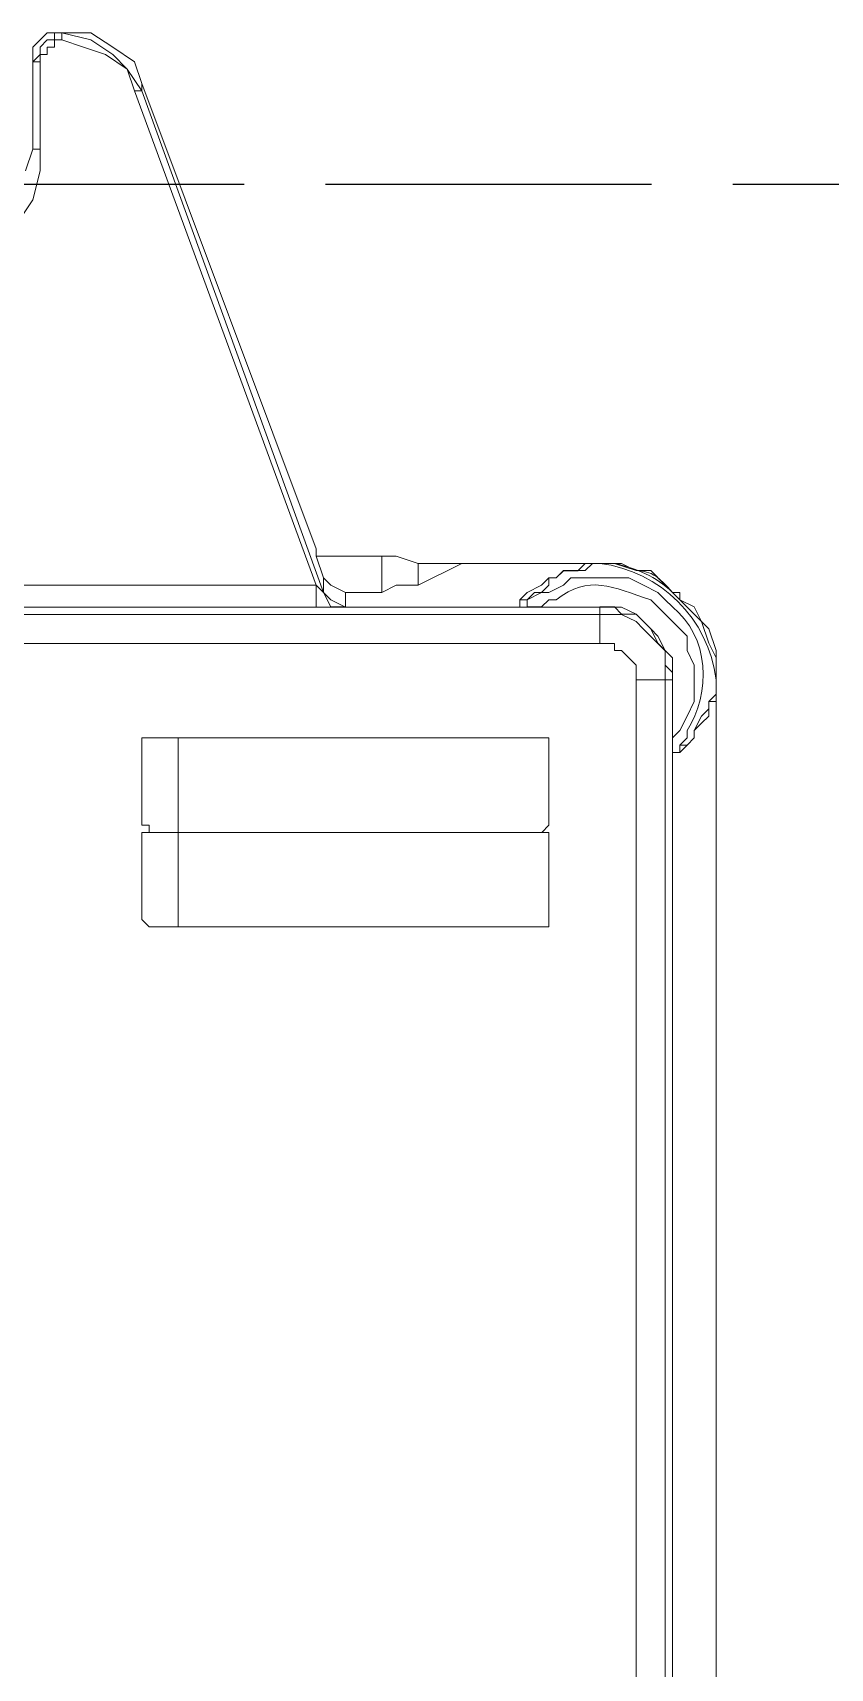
# Model space of a CAD drawing. Header units: millimetres. Extents: x 3165 to 8716, y -1118 to 2802.
# Drawn here: x 3915.6 to 3945, y 1659.3 to 1719.5 of the extents above; entities that cross this region are included whole.
import ezdxf

# ---------------------------------------------------------------- set-up
doc = ezdxf.new("R2010")
doc.units = ezdxf.units.MM
doc.linetypes.add('ACAD_ISO02W100', pattern=[15, 12, -3])
doc.layers.add('PDF_Geometry', color=7, linetype='Continuous', true_color=0x1f1916)
doc.layers.add('TERRA', color=3, linetype='ACAD_ISO02W100')

msp = doc.modelspace()

# ---------------------------------------------------------------- linework, layer by layer
at = {"layer": 'PDF_Geometry', "color": 0, "lineweight": 15}
for points in [[(3916.704, 1719.496), (3916.436, 1719.496), (3916.436, 1719.228), (3916.169, 1719.228), (3915.901, 1718.961), (3915.901, 1718.693), (3915.633, 1718.425), (3915.901, 1718.425), (3915.901, 1718.693), (3916.169, 1718.693), (3916.169, 1718.961), (3916.436, 1718.961), (3916.436, 1719.228), (3916.704, 1719.228)], [(3916.704, 1719.496), (3917.775, 1719.228), (3918.579, 1718.693), (3919.114, 1718.158), (3919.649, 1717.354), (3919.114, 1718.158), (3918.579, 1718.693), (3917.775, 1719.228)], [(3916.704, 1719.495), (3917.775, 1719.495), (3918.579, 1718.96), (3919.382, 1718.424), (3919.649, 1717.621), (3919.382, 1718.424), (3918.579, 1718.96), (3917.775, 1719.495)], [(3916.704, 1719.495), (3917.775, 1719.495), (3918.579, 1718.96), (3919.382, 1718.424), (3919.649, 1717.621), (3919.382, 1718.424), (3918.579, 1718.96), (3917.775, 1719.495)], [(3916.704, 1719.228), (3917.507, 1718.961), (3918.31, 1718.693), (3919.114, 1718.158), (3919.382, 1717.354), (3919.114, 1718.158), (3918.31, 1718.693), (3917.507, 1718.961)], [(3916.704, 1719.228), (3917.507, 1718.961), (3918.31, 1718.693), (3919.114, 1718.158), (3919.382, 1717.354), (3919.114, 1718.158), (3918.31, 1718.693), (3917.507, 1718.961)], [(3926.074, 1700.218), (3926.074, 1700.487)], [(3926.341, 1698.878), (3926.074, 1699.146)], [(3926.341, 1698.878), (3926.074, 1699.146)], [(3927.144, 1698.878), (3926.609, 1699.146), (3926.341, 1699.413), (3926.609, 1699.146)], [(3940.799, 1695.667), (3940.799, 1696.471), (3940.53, 1697.006), (3940.262, 1697.809), (3939.995, 1698.345), (3939.459, 1698.612), (3939.459, 1698.88), (3939.192, 1698.88), (3939.459, 1698.88), (3939.459, 1698.612), (3939.995, 1698.345), (3940.262, 1697.809), (3940.53, 1697.006), (3940.799, 1696.471)], [(3939.459, 1692.988), (3939.727, 1693.256), (3939.995, 1693.523), (3939.995, 1693.791), (3940.262, 1694.06), (3940.53, 1694.327), (3940.53, 1694.863), (3940.799, 1694.863), (3940.799, 1695.13), (3940.799, 1695.666), (3940.799, 1695.13), (3940.53, 1694.863), (3940.53, 1694.595), (3940.262, 1694.327), (3939.995, 1693.791), (3939.995, 1693.523), (3939.727, 1693.256), (3939.459, 1693.256)]]:
    msp.add_lwpolyline(points, close=True, dxfattribs=at)
for points in [[(3915.633, 1718.425), (3915.633, 1718.961), (3915.901, 1719.228), (3916.169, 1719.496), (3916.704, 1719.496)], [(3919.649, 1717.354), (3919.114, 1718.158), (3918.579, 1718.693), (3917.775, 1719.228), (3916.704, 1719.496)], [(3919.649, 1717.354), (3919.114, 1718.158), (3918.579, 1718.693), (3917.775, 1719.228), (3916.704, 1719.496)], [(3919.649, 1717.354), (3919.114, 1718.158), (3918.579, 1718.693), (3917.775, 1719.228), (3916.704, 1719.496)], [(3919.649, 1717.354), (3919.114, 1718.158), (3918.579, 1718.693), (3917.775, 1719.228), (3916.704, 1719.496)], [(3919.649, 1717.354), (3919.114, 1718.158), (3918.579, 1718.693), (3917.775, 1719.228), (3916.704, 1719.496)], [(3919.649, 1717.354), (3919.114, 1718.158), (3918.579, 1718.693), (3917.775, 1719.228), (3916.704, 1719.496)], [(3919.649, 1717.354), (3919.114, 1718.158), (3918.579, 1718.693), (3917.775, 1719.228), (3916.704, 1719.496)], [(3919.649, 1717.354), (3919.114, 1718.158), (3918.579, 1718.693), (3917.775, 1719.228), (3916.704, 1719.496)], [(3919.649, 1717.354), (3919.114, 1718.158), (3918.579, 1718.693), (3917.775, 1719.228), (3916.704, 1719.496)], [(3919.649, 1717.354), (3919.114, 1718.158), (3918.579, 1718.693), (3917.775, 1719.228), (3916.704, 1719.496)], [(3919.649, 1717.354), (3919.114, 1718.158), (3918.579, 1718.693), (3917.775, 1719.228), (3916.704, 1719.496)], [(3919.649, 1717.354), (3919.114, 1718.158), (3918.579, 1718.693), (3917.775, 1719.228), (3916.704, 1719.496)], [(3919.649, 1717.354), (3919.114, 1718.158), (3918.579, 1718.693), (3917.775, 1719.228), (3916.704, 1719.496)], [(3919.649, 1717.354), (3919.114, 1718.158), (3918.579, 1718.693), (3917.775, 1719.228), (3916.704, 1719.496)], [(3919.649, 1717.354), (3919.114, 1718.158), (3918.579, 1718.693), (3917.775, 1719.228), (3916.704, 1719.496)], [(3919.649, 1717.354), (3919.114, 1718.158), (3918.579, 1718.693), (3917.775, 1719.228), (3916.704, 1719.496)], [(3919.649, 1717.354), (3919.114, 1718.158), (3918.579, 1718.693), (3917.775, 1719.228), (3916.704, 1719.496)], [(3919.649, 1717.354), (3919.114, 1718.158), (3918.579, 1718.693), (3917.775, 1719.228), (3916.704, 1719.496)], [(3919.649, 1717.354), (3919.114, 1718.158), (3918.579, 1718.693), (3917.775, 1719.228), (3916.704, 1719.496)], [(3919.649, 1717.621), (3919.382, 1718.424), (3918.579, 1718.96), (3917.775, 1719.495), (3916.704, 1719.495)], [(3919.649, 1717.621), (3919.382, 1718.424), (3918.579, 1718.96), (3917.775, 1719.495), (3916.704, 1719.495)], [(3919.649, 1717.621), (3919.382, 1718.424), (3918.579, 1718.96), (3917.775, 1719.495), (3916.704, 1719.495)], [(3919.649, 1717.621), (3919.382, 1718.424), (3918.579, 1718.96), (3917.775, 1719.495), (3916.704, 1719.495)], [(3919.649, 1717.621), (3919.382, 1718.424), (3918.579, 1718.96), (3917.775, 1719.495), (3916.704, 1719.495)], [(3919.649, 1717.621), (3919.382, 1718.424), (3918.579, 1718.96), (3917.775, 1719.495), (3916.704, 1719.495)], [(3919.649, 1717.621), (3919.382, 1718.424), (3918.579, 1718.96), (3917.775, 1719.495), (3916.704, 1719.495)], [(3919.649, 1717.621), (3919.382, 1718.424), (3918.579, 1718.96), (3917.775, 1719.495), (3916.704, 1719.495)], [(3919.649, 1717.621), (3919.382, 1718.424), (3918.579, 1718.96), (3917.775, 1719.495), (3916.704, 1719.495)], [(3919.649, 1717.621), (3919.382, 1718.424), (3918.579, 1718.96), (3917.775, 1719.495), (3916.704, 1719.495)], [(3919.649, 1717.621), (3919.382, 1718.424), (3918.579, 1718.96), (3917.775, 1719.495), (3916.704, 1719.495)], [(3919.649, 1717.621), (3919.382, 1718.424), (3918.579, 1718.96), (3917.775, 1719.495), (3916.704, 1719.495)], [(3919.649, 1717.621), (3919.382, 1718.424), (3918.579, 1718.96), (3917.775, 1719.495), (3916.704, 1719.495)], [(3919.649, 1717.621), (3919.382, 1718.424), (3918.579, 1718.96), (3917.775, 1719.495), (3916.704, 1719.495)], [(3919.649, 1717.621), (3919.382, 1718.424), (3918.579, 1718.96), (3917.775, 1719.495), (3916.704, 1719.495)], [(3919.649, 1717.621), (3919.382, 1718.424), (3918.579, 1718.96), (3917.775, 1719.495), (3916.704, 1719.495)], [(3919.649, 1717.621), (3919.382, 1718.424), (3918.579, 1718.96), (3917.775, 1719.495), (3916.704, 1719.495)], [(3919.382, 1717.354), (3919.114, 1718.158), (3918.31, 1718.693), (3917.507, 1718.961), (3916.704, 1719.228)], [(3919.382, 1717.354), (3919.114, 1718.158), (3918.31, 1718.693), (3917.507, 1718.961), (3916.704, 1719.228)], [(3919.382, 1717.354), (3919.114, 1718.158), (3918.31, 1718.693), (3917.507, 1718.961), (3916.704, 1719.228)], [(3919.382, 1717.354), (3919.114, 1718.158), (3918.31, 1718.693), (3917.507, 1718.961), (3916.704, 1719.228)], [(3919.382, 1717.354), (3919.114, 1718.158), (3918.31, 1718.693), (3917.507, 1718.961), (3916.704, 1719.228)], [(3919.382, 1717.354), (3919.114, 1718.158), (3918.31, 1718.693), (3917.507, 1718.961), (3916.704, 1719.228)], [(3919.382, 1717.354), (3919.114, 1718.158), (3918.31, 1718.693), (3917.507, 1718.961), (3916.704, 1719.228)], [(3919.382, 1717.354), (3919.114, 1718.158), (3918.31, 1718.693), (3917.507, 1718.961), (3916.704, 1719.228)], [(3919.382, 1717.354), (3919.114, 1718.158), (3918.31, 1718.693), (3917.507, 1718.961), (3916.704, 1719.228)], [(3919.382, 1717.354), (3919.114, 1718.158), (3918.31, 1718.693), (3917.507, 1718.961), (3916.704, 1719.228)], [(3919.382, 1717.354), (3919.114, 1718.158), (3918.31, 1718.693), (3917.507, 1718.961), (3916.704, 1719.228)], [(3919.382, 1717.354), (3919.114, 1718.158), (3918.31, 1718.693), (3917.507, 1718.961), (3916.704, 1719.228)], [(3919.382, 1717.354), (3919.114, 1718.158), (3918.31, 1718.693), (3917.507, 1718.961), (3916.704, 1719.228)], [(3919.382, 1717.354), (3919.114, 1718.158), (3918.31, 1718.693), (3917.507, 1718.961), (3916.704, 1719.228)], [(3919.382, 1717.354), (3919.114, 1718.158), (3918.31, 1718.693), (3917.507, 1718.961), (3916.704, 1719.228)], [(3919.382, 1717.354), (3919.114, 1718.158), (3918.31, 1718.693), (3917.507, 1718.961), (3916.704, 1719.228)], [(3919.382, 1717.354), (3919.114, 1718.158), (3918.31, 1718.693), (3917.507, 1718.961), (3916.704, 1719.228)], [(3915.901, 1718.425), (3915.901, 1715.212), (3915.633, 1715.212), (3915.633, 1718.425)], [(3915.633, 1715.211), (3915.633, 1718.424)], [(3926.341, 1698.88), (3926.341, 1699.148), (3926.341, 1699.415), (3926.074, 1700.218), (3926.074, 1700.487), (3919.649, 1717.622)], [(3919.649, 1717.621), (3919.649, 1717.352)], [(3919.382, 1717.354), (3919.649, 1717.354)], [(3926.074, 1699.148), (3919.382, 1717.354)], [(3919.649, 1717.354), (3926.341, 1698.88), (3926.609, 1698.345), (3927.144, 1698.345)], [(3910.815, 1710.659), (3911.885, 1710.659), (3912.688, 1710.927), (3913.759, 1711.462), (3914.563, 1711.998), (3915.098, 1712.533), (3915.633, 1713.336), (3915.901, 1714.408), (3915.901, 1715.211)], [(3915.366, 1714.409), (3915.633, 1715.212)], [(3926.074, 1700.487), (3926.074, 1700.218)], [(3926.074, 1700.487), (3926.074, 1700.218)], [(3926.074, 1700.487), (3926.074, 1700.218)], [(3926.074, 1700.487), (3926.074, 1700.218)], [(3926.074, 1700.487), (3926.074, 1700.218)], [(3926.074, 1700.487), (3926.074, 1700.218)], [(3926.074, 1700.487), (3926.074, 1700.218)], [(3926.074, 1700.487), (3926.074, 1700.218)], [(3926.074, 1700.487), (3926.074, 1700.218)], [(3926.074, 1700.487), (3926.074, 1700.218)], [(3926.074, 1700.487), (3926.074, 1700.218)], [(3926.074, 1700.487), (3926.074, 1700.218)], [(3926.074, 1700.487), (3926.074, 1700.218)], [(3926.074, 1700.487), (3926.074, 1700.218)], [(3926.074, 1700.487), (3926.074, 1700.218)], [(3926.074, 1700.487), (3926.074, 1700.218)], [(3926.074, 1700.487), (3926.074, 1700.218)], [(3926.074, 1700.487), (3926.074, 1700.218)], [(3926.074, 1700.216), (3928.484, 1700.216)], [(3928.484, 1698.878), (3928.484, 1700.216), (3929.019, 1700.216), (3929.822, 1699.949), (3929.019, 1700.216), (3928.484, 1700.216), (3929.019, 1700.216), (3929.822, 1699.949), (3929.019, 1700.216), (3928.484, 1700.216), (3929.019, 1700.216), (3929.822, 1699.949), (3929.019, 1700.216), (3928.484, 1700.216), (3929.019, 1700.216), (3929.822, 1699.949), (3929.019, 1700.216), (3928.484, 1700.216), (3929.019, 1700.216), (3929.822, 1699.949), (3929.019, 1700.216), (3928.484, 1700.216), (3929.019, 1700.216), (3929.822, 1699.949), (3929.019, 1700.216), (3928.484, 1700.216), (3929.019, 1700.216), (3929.822, 1699.949), (3929.019, 1700.216), (3928.484, 1700.216), (3929.019, 1700.216), (3929.822, 1699.949), (3929.019, 1700.216), (3928.484, 1700.216), (3929.019, 1700.216), (3929.822, 1699.949), (3929.019, 1700.216), (3928.484, 1700.216), (3929.019, 1700.216), (3929.822, 1699.949), (3929.019, 1700.216), (3928.484, 1700.216), (3929.019, 1700.216), (3929.822, 1699.949)], [(3935.979, 1699.949), (3931.428, 1699.949), (3929.822, 1699.146), (3929.822, 1699.949), (3932.767, 1699.949), (3936.515, 1699.949), (3935.979, 1699.949), (3935.711, 1699.681), (3935.176, 1699.681), (3934.908, 1699.413), (3934.641, 1699.413), (3934.373, 1699.146), (3933.838, 1698.878), (3933.57, 1698.609), (3933.838, 1698.609)], [(3931.428, 1699.949), (3931.695, 1699.949), (3932.767, 1699.949)], [(3931.695, 1699.95), (3935.979, 1699.95), (3936.515, 1699.95), (3936.248, 1699.95), (3935.979, 1699.682), (3935.176, 1699.682), (3934.908, 1699.414), (3934.641, 1699.414), (3934.641, 1699.147), (3934.373, 1698.879), (3934.105, 1698.879), (3933.838, 1698.611)], [(3937.051, 1699.952), (3936.515, 1699.952), (3937.318, 1699.952)], [(3936.515, 1699.95), (3937.051, 1699.95), (3937.853, 1699.682), (3938.389, 1699.682), (3938.924, 1699.147), (3939.459, 1698.611), (3939.995, 1698.076), (3940.53, 1697.541), (3940.799, 1696.737), (3940.799, 1695.666), (3940.799, 1695.13), (3940.799, 1657.914)], [(3903.586, 1698.342), (3903.586, 1699.146), (3926.074, 1699.146), (3926.074, 1698.342)], [(3926.074, 1699.146), (3926.341, 1698.878)], [(3926.074, 1699.146), (3926.341, 1698.878)], [(3926.074, 1699.146), (3926.341, 1698.878)], [(3926.074, 1699.146), (3926.341, 1698.878)], [(3926.074, 1699.146), (3926.341, 1698.878)], [(3926.074, 1699.146), (3926.341, 1698.878)], [(3926.074, 1699.146), (3926.341, 1698.878)], [(3926.074, 1699.146), (3926.341, 1698.878)], [(3926.074, 1699.146), (3926.341, 1698.878)], [(3926.074, 1699.146), (3926.341, 1698.878)], [(3926.074, 1699.146), (3926.341, 1698.878)], [(3926.074, 1699.146), (3926.341, 1698.878)], [(3926.074, 1699.146), (3926.341, 1698.878)], [(3926.074, 1699.146), (3926.341, 1698.878)], [(3926.074, 1699.146), (3926.341, 1698.878)], [(3926.074, 1699.146), (3926.341, 1698.878)], [(3926.074, 1699.146), (3926.341, 1698.878), (3926.609, 1698.342), (3927.144, 1698.342)], [(3926.341, 1699.146), (3926.341, 1699.413), (3926.341, 1699.146), (3926.341, 1699.413), (3926.341, 1699.146), (3926.341, 1699.413), (3926.341, 1699.146), (3926.341, 1699.413), (3926.341, 1699.146), (3926.341, 1699.413), (3926.341, 1699.146), (3926.341, 1699.413), (3926.341, 1699.146), (3926.341, 1699.413), (3926.341, 1699.146), (3926.341, 1699.413), (3926.341, 1699.146), (3926.341, 1699.413), (3926.341, 1699.146), (3926.341, 1699.413), (3926.341, 1699.146), (3926.341, 1699.413), (3926.609, 1699.146), (3927.144, 1698.878), (3927.144, 1698.342), (3933.57, 1698.342), (3933.838, 1698.342), (3933.57, 1698.342), (3933.57, 1698.609)], [(3926.341, 1699.413), (3926.609, 1699.146), (3927.144, 1698.878)], [(3926.341, 1699.413), (3926.609, 1699.146), (3927.144, 1698.878)], [(3926.341, 1699.413), (3926.609, 1699.146), (3927.144, 1698.878)], [(3926.341, 1699.413), (3926.609, 1699.146), (3927.144, 1698.878)], [(3926.341, 1699.413), (3926.609, 1699.146), (3927.144, 1698.878)], [(3926.341, 1699.413), (3926.609, 1699.146), (3927.144, 1698.878)], [(3926.341, 1699.413), (3926.609, 1699.146), (3927.144, 1698.878)], [(3926.341, 1699.413), (3926.609, 1699.146), (3927.144, 1698.878)], [(3926.341, 1699.413), (3926.609, 1699.146), (3927.144, 1698.878)], [(3926.341, 1699.413), (3926.609, 1699.146), (3927.144, 1698.878)], [(3926.341, 1699.413), (3926.609, 1699.146), (3927.144, 1698.878)], [(3926.341, 1699.413), (3926.609, 1699.146), (3927.144, 1698.878)], [(3926.341, 1699.413), (3926.609, 1699.146), (3927.144, 1698.878)], [(3926.341, 1699.413), (3926.609, 1699.146), (3927.144, 1698.878)], [(3926.341, 1699.413), (3926.609, 1699.146), (3927.144, 1698.878)], [(3926.341, 1699.413), (3926.609, 1699.146), (3927.144, 1698.878)], [(3926.341, 1699.413), (3926.609, 1699.146), (3927.144, 1698.878)], [(3926.341, 1699.413), (3926.609, 1699.146), (3927.144, 1698.878)], [(3926.341, 1698.878), (3926.609, 1698.609), (3927.144, 1698.342)], [(3929.822, 1699.146), (3929.019, 1699.146), (3928.484, 1698.878), (3929.019, 1699.146), (3929.822, 1699.146), (3929.019, 1699.146), (3928.484, 1698.878), (3929.019, 1699.146), (3929.822, 1699.146), (3929.019, 1699.146), (3928.484, 1698.878), (3929.019, 1699.146), (3929.822, 1699.146), (3929.019, 1699.146), (3928.484, 1698.878), (3929.019, 1699.146), (3929.822, 1699.146), (3929.019, 1699.146), (3928.484, 1698.878), (3929.019, 1699.146), (3929.822, 1699.146), (3929.019, 1699.146), (3928.484, 1698.878), (3929.019, 1699.146), (3929.822, 1699.146), (3929.019, 1699.146), (3928.484, 1698.878), (3929.019, 1699.146), (3929.822, 1699.146), (3929.019, 1699.146), (3928.484, 1698.878), (3929.019, 1699.146), (3929.822, 1699.146), (3929.019, 1699.146), (3928.484, 1698.878), (3929.019, 1699.146), (3929.822, 1699.146), (3929.019, 1699.146), (3928.484, 1698.878), (3929.019, 1699.146), (3929.822, 1699.146), (3929.019, 1699.146), (3928.484, 1698.878), (3927.144, 1698.878)], [(3939.191, 1698.345), (3938.923, 1698.612), (3938.655, 1698.88), (3938.12, 1699.148), (3937.585, 1699.415), (3935.443, 1699.415), (3935.175, 1699.148), (3934.64, 1698.88), (3934.372, 1698.88), (3933.837, 1698.612), (3933.837, 1698.345), (3934.372, 1698.345)], [(3936.515, 1698.342), (3934.105, 1698.342), (3933.838, 1698.342), (3927.144, 1698.342), (3926.074, 1698.342), (3927.144, 1698.342), (3926.074, 1698.342), (3927.144, 1698.342), (3926.074, 1698.342), (3927.144, 1698.342), (3926.074, 1698.342), (3927.144, 1698.342), (3926.074, 1698.342), (3927.144, 1698.342), (3926.074, 1698.342), (3927.144, 1698.342), (3926.074, 1698.342), (3927.144, 1698.342), (3926.074, 1698.342), (3927.144, 1698.342), (3926.074, 1698.342), (3927.144, 1698.342), (3926.074, 1698.342), (3927.144, 1698.342), (3926.074, 1698.342), (3903.586, 1698.342)], [(3934.106, 1698.342), (3934.374, 1698.342), (3934.643, 1698.342)], [(3934.907, 1698.611), (3934.64, 1698.611), (3934.372, 1698.344)], [(3939.194, 1658.448), (3939.194, 1658.716), (3939.194, 1658.985), (3939.194, 1692.987), (3939.194, 1693.522), (3939.194, 1695.665), (3939.194, 1696.468), (3938.925, 1696.736), (3938.657, 1697.271), (3938.39, 1697.539), (3938.122, 1697.806), (3937.854, 1698.074), (3937.319, 1698.342), (3936.516, 1698.342), (3936.249, 1698.342)], [(3938.924, 1695.667), (3939.192, 1695.667), (3939.192, 1695.934), (3938.924, 1696.202), (3938.924, 1696.739), (3938.656, 1697.006), (3938.389, 1697.542), (3938.121, 1697.809), (3937.853, 1698.077), (3937.318, 1698.077), (3937.051, 1698.345), (3936.515, 1698.345), (3936.515, 1698.077)], [(3939.191, 1693.523), (3939.458, 1693.791), (3939.726, 1694.327), (3939.994, 1694.863), (3939.994, 1696.201), (3939.726, 1696.737), (3939.726, 1697.272), (3938.388, 1698.611)], [(3834.783, 1698.072), (3936.511, 1698.072), (3936.511, 1697)], [(3936.511, 1698.072), (3937.314, 1698.072), (3937.849, 1697.804), (3938.117, 1697.537), (3938.385, 1697.268), (3938.652, 1697), (3938.92, 1696.733), (3938.92, 1695.662), (3937.849, 1695.662)], [(3937.853, 1613.468), (3937.853, 1695.665), (3937.853, 1696.2), (3937.586, 1696.468), (3937.318, 1696.736), (3937.051, 1696.736), (3937.051, 1697.003), (3936.515, 1697.003), (3834.787, 1697.003), (3834.251, 1697.003), (3833.716, 1696.468), (3833.716, 1696.2), (3833.448, 1696.2), (3833.448, 1695.665), (3833.448, 1686.026), (3833.448, 1685.758)], [(3938.919, 1695.663), (3938.919, 1613.467)], [(3939.194, 1695.663), (3939.194, 1693.521)], [(3940.797, 1657.913), (3940.797, 1695.128)], [(3920.988, 1686.561), (3920.988, 1686.83), (3920.988, 1690.042), (3920.988, 1690.311), (3920.988, 1693.523), (3919.918, 1693.523), (3919.65, 1693.523), (3919.65, 1690.311), (3919.918, 1690.311), (3919.918, 1690.042)], [(3934.374, 1690.042), (3920.988, 1690.042), (3919.918, 1690.042), (3919.65, 1690.042), (3919.65, 1686.83), (3919.918, 1686.561), (3920.988, 1686.561), (3934.374, 1686.561), (3934.643, 1686.561), (3934.643, 1686.83), (3934.643, 1690.042), (3934.374, 1690.042), (3934.643, 1690.311), (3934.643, 1693.523), (3934.374, 1693.523), (3920.988, 1693.523)], [(3939.191, 1693.525), (3939.191, 1693.258), (3939.191, 1692.99), (3939.458, 1692.99), (3939.458, 1693.258), (3939.726, 1693.525), (3939.726, 1693.793)], [(3939.191, 1693.259), (3939.191, 1692.991)], [(3939.192, 1692.99), (3939.192, 1659.254)], [(3939.459, 1692.987), (3939.192, 1692.987)]]:
    msp.add_lwpolyline(points, dxfattribs=at)
msp.add_lwpolyline([(3940.799, 1614.271), (3940.799, 1614.003), (3940.799, 1613.468), (3940.799, 1695.666, 0.342623), (3936.516, 1699.95), (3936.784, 1699.95)], format="xyb", dxfattribs=at)
for points in [[(3938.388, 1698.611), (3936.962, 1699.082), (3936.122, 1699.555), (3934.907, 1698.611)], [(3939.192, 1698.88), (3938.583, 1699.479), (3937.874, 1699.765), (3937.051, 1699.952)], [(3937.318, 1699.952), (3938.279, 1699.381), (3938.187, 1700.027), (3939.192, 1698.88)], [(3934.643, 1698.342), (3935.178, 1698.342), (3935.714, 1698.342), (3936.249, 1698.342)], [(3939.191, 1698.345), (3940.538, 1697.287), (3940.634, 1695.153), (3939.726, 1693.793)]]:
    msp.add_open_spline(points, degree=3, dxfattribs=at)
at = {"layer": 'TERRA'}
msp.add_line((3896.417, 1713.924), (4847.009, 1713.924), dxfattribs=at)

doc.saveas('drawing.dxf')
